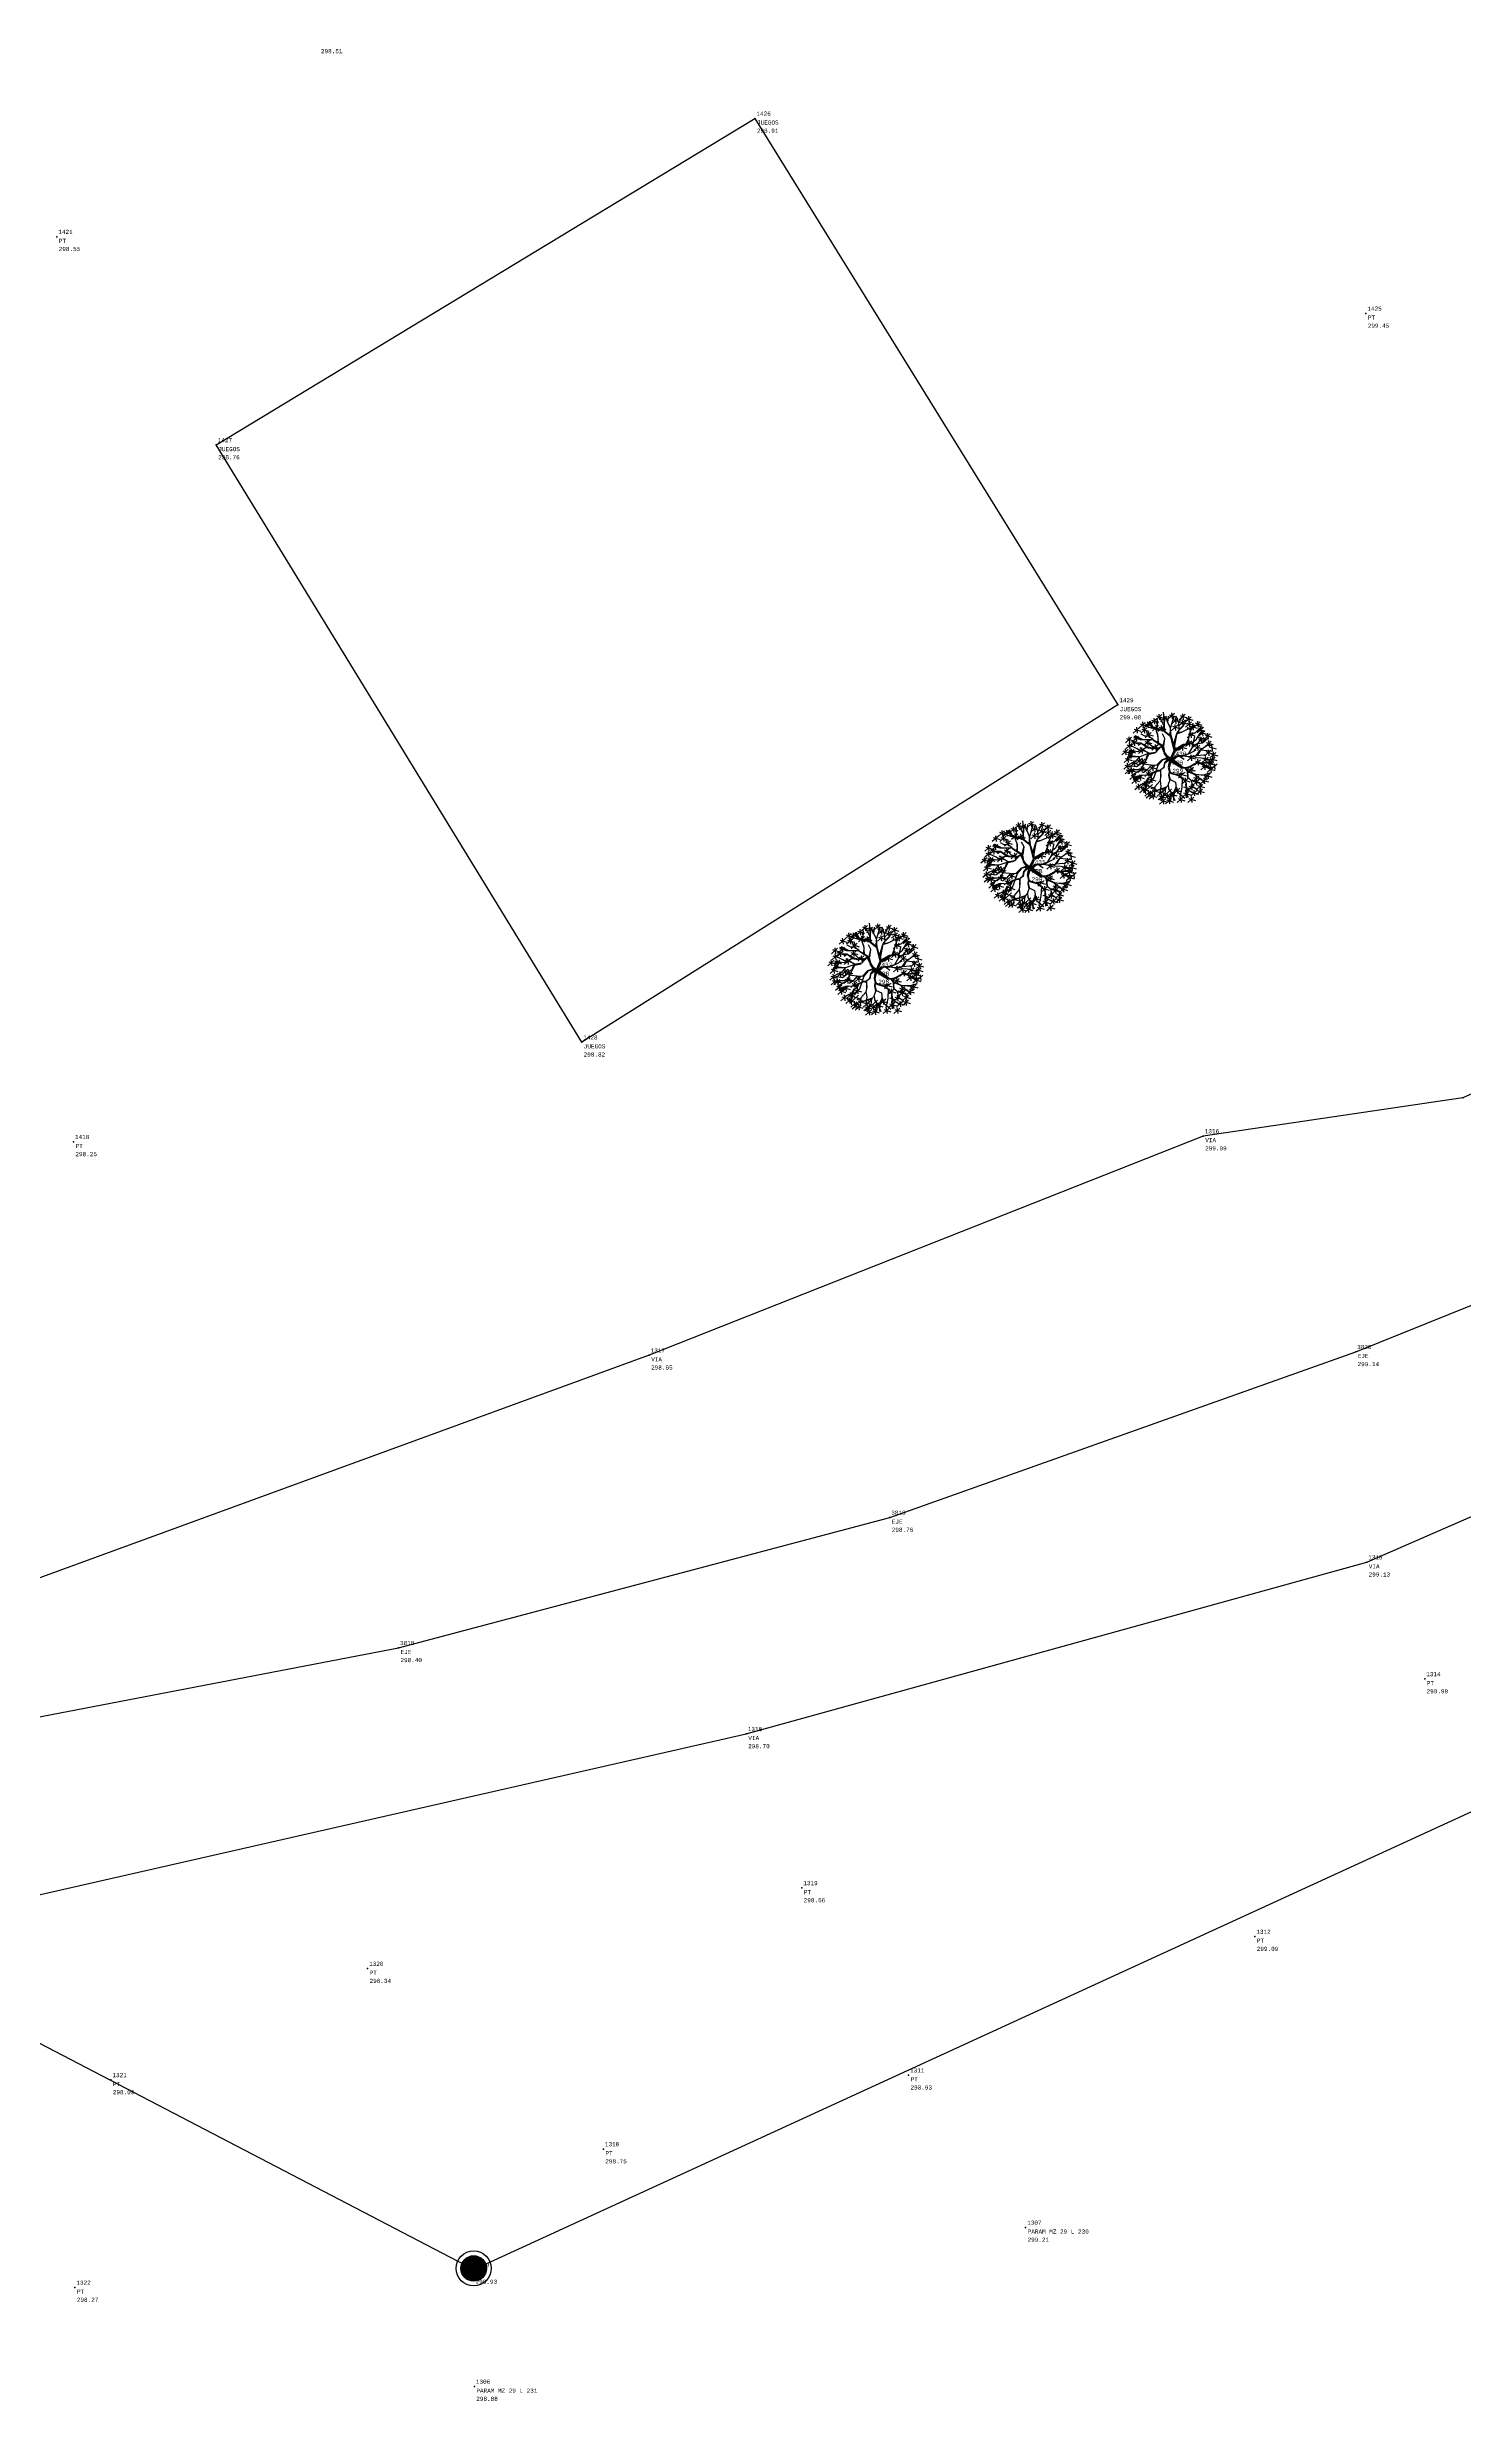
# Model space of a CAD drawing. Header units: metres. Extents: x 5050628 to 5051715, y 2427226 to 2427693.
# Drawn here: x 5051213.5 to 5051230.58, y 2427318.3 to 2427346.67 of the extents above; entities that cross this region are included whole.
import ezdxf
from ezdxf.enums import TextEntityAlignment as Align

# ---------------------------------------------------------------- set-up
doc = ezdxf.new("R2010")
doc.units = ezdxf.units.M
for name, color, linetype in [('1. Eje Vía', 7, 'Continuous'), ('ARBOLES', 3, 'Continuous'), ('CVL_PUNTO', 2, 'Continuous'), ('CVL_PUNTO_COR', 2, 'Continuous'), ('CVL_PUNTO_NUM', 2, 'Continuous'), ('Juegos', 10, 'Continuous'), ('POSTE', 2, 'Continuous'), ('Red Baja Tension', 30, 'Continuous'), ('Vía', 40, 'Continuous')]:
    doc.layers.add(name, color=color, linetype=linetype)
doc.layers.add('Poste Baja tension', color=30, linetype='Continuous', lineweight=100)
doc.styles.add('MONOTXT4', font='monotxt4.shx')

# ---------------------------------------------------------------- blocks, each defined once
blk = doc.blocks.new('ar-2')
at = {"layer": 'ARBOLES'}
for p, q in [((28.994, 112.147), (28.788, 111.964)), ((28.899, 112.164), (28.922, 111.964)), ((29.159, 112.15), (28.953, 111.966)), ((29.064, 112.167), (29.087, 111.966)), ((29.381, 112.272), (29.175, 112.089)), ((29.208, 112.227), (29.442, 112.155)), ((29.286, 112.289), (29.309, 112.089)), ((29.552, 112.413), (29.346, 112.23)), ((29.401, 112.088), (29.364, 112.162)), ((29.379, 112.368), (29.613, 112.296)), ((29.457, 112.43), (29.48, 112.23)), ((29.716, 112.36), (29.509, 112.177)), ((29.543, 112.315), (29.776, 112.243)), ((29.603, 112.491), (29.626, 112.29)), ((29.982, 112.455), (29.776, 112.272)), ((29.809, 112.411), (30.043, 112.339)), ((29.887, 112.473), (29.91, 112.272)), ((30.099, 112.288), (29.893, 112.105)), ((29.926, 112.243), (30.16, 112.171)), ((30.004, 112.305), (30.027, 112.105)), ((30.344, 112.212), (30.137, 112.029)), ((30.353, 112.423), (30.146, 112.24)), ((30.171, 112.168), (30.404, 112.095)), ((30.18, 112.379), (30.413, 112.306)), ((30.248, 112.23), (30.271, 112.029)), ((30.257, 112.441), (30.28, 112.24)), ((30.555, 112.339), (30.348, 112.155)), ((30.566, 112.171), (30.36, 111.988)), ((30.382, 112.294), (30.615, 112.222)), ((30.393, 112.127), (30.627, 112.054)), ((30.459, 112.356), (30.482, 112.155)), ((30.471, 112.189), (30.494, 111.988)), ((30.86, 112.173), (30.654, 111.99)), ((30.687, 112.129), (30.921, 112.056)), ((30.765, 112.191), (30.788, 111.99)), ((28.528, 111.641), (28.322, 111.457)), ((28.536, 111.431), (28.33, 111.248)), ((28.355, 111.596), (28.589, 111.524)), ((28.363, 111.387), (28.597, 111.315)), ((28.433, 111.658), (28.456, 111.457)), ((28.441, 111.449), (28.464, 111.248)), ((28.703, 111.533), (28.497, 111.35)), ((28.68, 111.44), (28.53, 111.502)), ((28.764, 111.682), (28.558, 111.499)), ((28.786, 111.965), (28.579, 111.782)), ((28.608, 111.55), (28.631, 111.35)), ((28.613, 111.92), (28.846, 111.848)), ((28.669, 111.7), (28.692, 111.499)), ((28.69, 111.982), (28.714, 111.782)), ((28.821, 112.102), (29.055, 112.03)), ((29.043, 111.964), (28.837, 111.781)), ((28.87, 111.919), (29.104, 111.847)), ((29.153, 111.542), (28.947, 111.359)), ((28.948, 111.981), (28.971, 111.781)), ((29.24, 111.943), (28.972, 112.031)), ((28.98, 111.498), (29.214, 111.426)), ((28.986, 112.105), (29.22, 112.033)), ((29.198, 111.809), (28.992, 111.626)), ((29.025, 111.764), (29.259, 111.692)), ((29.058, 111.56), (29.081, 111.359)), ((29.29, 111.272), (29.084, 111.452)), ((29.103, 111.827), (29.126, 111.626)), ((29.426, 111.381), (29.22, 111.198)), ((29.442, 112.04), (29.235, 111.857)), ((29.253, 111.336), (29.486, 111.264)), ((29.269, 111.995), (29.502, 111.923)), ((29.331, 111.398), (29.354, 111.198)), ((29.632, 112.027), (29.426, 111.844)), ((29.459, 111.982), (29.692, 111.91)), ((29.537, 112.044), (29.56, 111.844)), ((30.096, 112.061), (29.889, 111.878)), ((29.923, 112.016), (30.156, 111.944)), ((30, 112.078), (30.023, 111.878)), ((30.16, 111.33), (30.393, 111.258)), ((30.237, 111.392), (30.26, 111.192)), ((30.572, 111.509), (30.366, 111.326)), ((30.399, 111.465), (30.632, 111.392)), ((30.434, 111.919), (30.446, 112)), ((30.449, 111.764), (30.683, 111.692)), ((30.477, 111.527), (30.5, 111.326)), ((30.694, 112.066), (30.488, 111.883)), ((30.521, 112.021), (30.755, 111.949)), ((30.527, 111.827), (30.55, 111.626)), ((30.599, 112.083), (30.622, 111.883)), ((30.603, 111.328), (30.677, 111.671)), ((30.85, 111.375), (30.644, 111.192)), ((30.677, 111.33), (30.911, 111.258)), ((30.743, 112.051), (30.977, 111.979)), ((30.755, 111.392), (30.778, 111.192)), ((30.963, 111.971), (30.756, 111.788)), ((30.79, 111.926), (31.023, 111.854)), ((30.808, 111.591), (31.042, 111.519)), ((31.017, 111.865), (30.81, 111.682)), ((30.844, 111.82), (31.077, 111.748)), ((30.857, 111.782), (30.956, 111.857)), ((30.867, 111.988), (30.89, 111.788)), ((30.921, 111.882), (30.945, 111.682)), ((31.2, 111.764), (30.994, 111.581)), ((31.027, 111.72), (31.261, 111.648)), ((31.239, 111.509), (31.033, 111.326)), ((31.066, 111.465), (31.3, 111.392)), ((31.094, 111.372), (31.231, 111.378)), ((31.105, 111.782), (31.128, 111.581)), ((31.144, 111.527), (31.167, 111.326)), ((31.164, 111.32), (31.398, 111.248)), ((31.242, 111.382), (31.265, 111.182)), ((28.4, 111.227), (28.194, 111.044)), ((28.227, 111.182), (28.46, 111.11)), ((28.468, 110.742), (28.262, 110.559)), ((28.48, 110.97), (28.274, 110.787)), ((28.295, 110.697), (28.529, 110.625)), ((28.305, 111.244), (28.328, 111.044)), ((28.307, 110.925), (28.541, 110.853)), ((28.513, 110.584), (28.307, 110.401)), ((28.34, 110.539), (28.574, 110.467)), ((28.569, 111.108), (28.363, 110.925)), ((28.373, 110.759), (28.396, 110.559)), ((28.385, 110.987), (28.408, 110.787)), ((28.603, 111.231), (28.396, 111.048)), ((28.608, 110.578), (28.402, 110.395)), ((28.418, 110.601), (28.441, 110.401)), ((28.43, 111.186), (28.663, 111.114)), ((28.435, 110.533), (28.669, 110.461)), ((28.474, 111.126), (28.497, 110.925)), ((28.699, 110.836), (28.493, 110.653)), ((28.507, 111.248), (28.53, 111.048)), ((28.513, 110.595), (28.536, 110.395)), ((28.526, 110.791), (28.759, 110.719)), ((28.604, 110.853), (28.627, 110.653)), ((28.875, 110.925), (28.669, 110.742)), ((28.702, 110.88), (28.936, 110.808)), ((28.953, 110.629), (28.747, 110.446)), ((28.964, 111.276), (28.758, 111.092)), ((28.98, 110.902), (28.774, 110.719)), ((28.78, 110.942), (28.803, 110.742)), ((28.78, 110.585), (29.013, 110.513)), ((28.807, 110.857), (29.041, 110.785)), ((28.858, 110.647), (28.881, 110.446)), ((28.869, 111.293), (28.892, 111.092)), ((28.885, 110.919), (28.908, 110.719)), ((29.32, 110.686), (29.114, 110.503)), ((29.147, 110.641), (29.381, 110.569)), ((29.225, 110.703), (29.248, 110.503)), ((30.627, 110.614), (30.421, 110.43)), ((30.638, 111.025), (30.432, 110.841)), ((30.454, 110.569), (30.687, 110.497)), ((30.465, 110.98), (30.699, 110.908)), ((30.532, 110.631), (30.555, 110.43)), ((30.543, 111.042), (30.566, 110.841)), ((30.868, 110.88), (30.662, 110.697)), ((30.773, 110.897), (30.796, 110.697)), ((31.089, 110.713), (30.883, 110.53)), ((30.916, 110.668), (31.15, 110.596)), ((31.128, 110.97), (30.922, 110.787)), ((30.994, 110.73), (31.017, 110.53)), ((31.222, 111.198), (31.016, 111.015)), ((31.033, 110.987), (31.056, 110.787)), ((31.049, 111.153), (31.283, 111.081)), ((31.276, 110.82), (31.07, 110.637)), ((31.301, 110.632), (31.094, 110.449)), ((31.103, 110.776), (31.336, 110.704)), ((31.127, 111.215), (31.15, 111.015)), ((31.128, 110.587), (31.361, 110.515)), ((31.368, 110.97), (31.162, 110.787)), ((31.181, 110.838), (31.204, 110.637)), ((31.394, 111.125), (31.188, 110.942)), ((31.195, 110.925), (31.428, 110.853)), ((31.205, 110.649), (31.228, 110.449)), ((31.221, 111.081), (31.455, 111.009)), ((31.433, 110.725), (31.227, 110.542)), ((31.273, 110.987), (31.296, 110.787)), ((31.299, 111.143), (31.322, 110.942)), ((31.338, 110.742), (31.361, 110.542)), ((28.669, 110.386), (28.463, 110.203)), ((28.738, 110.254), (28.532, 110.071)), ((28.565, 110.21), (28.798, 110.138)), ((28.574, 110.403), (28.597, 110.203)), ((28.848, 110.035), (28.641, 109.852)), ((28.643, 110.272), (28.666, 110.071)), ((28.675, 109.99), (28.908, 109.918)), ((28.897, 110.351), (28.69, 110.168)), ((28.724, 110.306), (28.957, 110.234)), ((28.752, 110.053), (28.776, 109.852)), ((28.801, 110.368), (28.825, 110.168)), ((29.013, 109.94), (28.807, 109.757)), ((28.84, 109.895), (29.074, 109.823)), ((29.048, 110.123), (28.842, 109.94)), ((28.875, 110.078), (29.109, 110.006)), ((28.918, 109.957), (28.941, 109.757)), ((28.953, 110.14), (28.976, 109.94)), ((28.974, 109.92), (28.997, 109.72)), ((29.183, 110.491), (28.977, 110.308)), ((29.186, 109.821), (28.979, 109.638)), ((29.01, 110.446), (29.243, 110.374)), ((29.235, 109.753), (29.028, 109.57)), ((29.237, 110.04), (29.031, 109.856)), ((29.064, 109.995), (29.297, 109.923)), ((29.088, 110.508), (29.111, 110.308)), ((29.09, 109.838), (29.113, 109.638)), ((29.113, 110.228), (29.346, 110.156)), ((29.331, 109.718), (29.124, 109.535)), ((29.139, 109.77), (29.162, 109.57)), ((29.181, 109.913), (29.414, 109.841)), ((29.23, 109.845), (29.463, 109.773)), ((29.235, 109.735), (29.259, 109.535)), ((29.603, 109.817), (29.397, 109.634)), ((29.508, 109.835), (29.531, 109.634)), ((29.537, 109.712), (29.56, 109.512)), ((29.581, 109.897), (29.605, 109.696)), ((29.887, 109.874), (29.681, 109.691)), ((29.904, 109.773), (29.698, 109.59)), ((29.731, 109.735), (29.754, 109.535)), ((30.01, 109.763), (29.803, 109.579)), ((29.869, 109.753), (29.831, 109.61)), ((29.837, 109.718), (30.07, 109.646)), ((29.914, 109.78), (29.938, 109.579)), ((30.165, 109.907), (29.959, 109.724)), ((29.992, 109.862), (30.226, 109.79)), ((30.328, 110.446), (30.122, 110.263)), ((30.155, 110.402), (30.389, 110.329)), ((30.449, 110.246), (30.243, 110.063)), ((30.471, 109.796), (30.265, 109.613)), ((30.276, 110.201), (30.51, 110.129)), ((30.294, 109.956), (30.527, 109.884)), ((30.298, 109.751), (30.532, 109.679)), ((30.354, 110.263), (30.377, 110.063)), ((30.376, 109.813), (30.399, 109.613)), ((30.65, 110.024), (30.444, 109.841)), ((30.477, 109.979), (30.71, 109.907)), ((30.743, 109.829), (30.537, 109.646)), ((30.555, 110.041), (30.578, 109.841)), ((30.57, 109.784), (30.804, 109.712)), ((30.811, 110.324), (30.605, 110.14)), ((30.811, 110.191), (30.605, 110.008)), ((30.638, 110.279), (30.872, 110.207)), ((30.648, 109.846), (30.671, 109.646)), ((30.716, 110.341), (30.739, 110.14)), ((30.716, 110.208), (30.739, 110.008)), ((30.94, 109.879), (30.733, 109.696)), ((30.944, 110.051), (30.738, 109.868)), ((30.767, 109.835), (31, 109.763)), ((30.771, 110.006), (31.004, 109.934)), ((30.844, 109.897), (30.867, 109.696)), ((30.849, 110.068), (30.872, 109.868)), ((31.078, 110.24), (30.872, 110.057)), ((30.883, 110.226), (31.007, 110.065)), ((30.905, 110.195), (31.138, 110.123)), ((30.983, 110.257), (31.006, 110.057)), ((31.2, 110.407), (30.994, 110.224)), ((31.105, 110.425), (31.128, 110.224)), ((29.158, 109.673), (29.391, 109.601)), ((29.459, 109.65), (29.692, 109.578)), ((29.684, 109.547), (29.478, 109.364)), ((29.511, 109.502), (29.745, 109.43)), ((29.514, 109.523), (29.632, 109.679)), ((29.589, 109.564), (29.612, 109.364)), ((29.654, 109.673), (29.887, 109.601)), ((29.887, 109.556), (29.681, 109.373)), ((29.714, 109.512), (29.948, 109.44)), ((29.792, 109.574), (29.815, 109.373)), ((29.831, 109.61), (29.85, 109.479)), ((30.282, 109.601), (30.076, 109.418)), ((30.109, 109.556), (30.343, 109.484)), ((30.167, 109.616), (30.211, 109.523)), ((30.187, 109.618), (30.21, 109.418)), ((30.645, 109.605), (30.439, 109.422)), ((30.472, 109.561), (30.706, 109.489)), ((30.55, 109.623), (30.573, 109.422))]:
    blk.add_line(p, q, dxfattribs=at)
at = {"layer": 'ARBOLES', "color": 27}
for p, q in [((29.245, 111.956), (29.091, 112.149)), ((29.115, 112.149), (29.24, 111.988)), ((29.24, 111.988), (29.14, 112.174)), ((29.277, 111.969), (29.158, 112.187)), ((29.37, 111.844), (29.414, 112.149)), ((29.414, 112.149), (29.395, 112.287)), ((29.638, 112.025), (29.5, 112.311)), ((29.638, 112.218), (29.619, 112.342)), ((29.62, 112.377), (29.643, 112.177)), ((29.638, 112.342), (29.65, 112.224)), ((29.644, 112.043), (29.638, 112.218)), ((29.644, 111.993), (29.662, 112.348)), ((29.756, 112.137), (29.688, 112.342)), ((29.762, 112.143), (29.787, 112.361)), ((29.849, 111.956), (29.762, 112.143)), ((29.855, 111.956), (29.974, 112.361)), ((30.129, 112.131), (30.048, 112.355)), ((30.142, 111.882), (30.129, 112.131)), ((30.136, 112.137), (30.229, 112.305)), ((30.297, 112.031), (30.396, 112.249)), ((30.595, 111.956), (30.621, 112.125)), ((28.711, 111.253), (28.481, 111.359)), ((28.53, 111.488), (28.763, 111.416)), ((28.591, 111.638), (28.825, 111.565)), ((28.853, 111.558), (28.611, 111.664)), ((28.853, 111.564), (28.636, 111.67)), ((28.897, 111.564), (28.654, 111.695)), ((28.853, 111.44), (28.68, 111.44)), ((28.848, 111.434), (28.755, 111.366)), ((28.978, 111.677), (28.853, 111.744)), ((29.245, 111.558), (28.853, 111.558)), ((29.091, 111.303), (28.853, 111.44)), ((29.041, 111.297), (28.854, 111.434)), ((29.041, 111.839), (28.91, 111.982)), ((29.091, 111.677), (28.978, 111.677)), ((29.102, 111.683), (29.041, 111.839)), ((29.258, 111.564), (29.102, 111.683)), ((29.383, 111.888), (29.245, 111.956)), ((29.494, 111.409), (29.245, 111.558)), ((29.563, 111.334), (29.271, 111.534)), ((29.383, 111.9), (29.277, 111.969)), ((29.346, 112.057), (29.369, 111.857)), ((29.42, 111.733), (29.37, 111.844)), ((29.37, 111.844), (29.42, 111.683)), ((29.494, 111.894), (29.383, 111.9)), ((29.588, 111.876), (29.383, 111.888)), ((29.42, 111.683), (29.414, 111.471)), ((29.439, 111.458), (29.42, 111.733)), ((29.544, 111.334), (29.457, 111.285)), ((29.619, 111.888), (29.494, 111.894)), ((29.619, 111.328), (29.494, 111.409)), ((29.595, 111.266), (29.563, 111.334)), ((29.662, 111.601), (29.576, 111.757)), ((29.862, 111.657), (29.588, 111.876)), ((29.6, 111.352), (29.656, 111.595)), ((29.644, 111.11), (29.6, 111.322)), ((29.619, 111.888), (29.644, 112.043)), ((29.656, 111.129), (29.619, 111.328)), ((29.625, 111.346), (29.662, 111.601)), ((29.638, 111.906), (29.644, 111.863)), ((29.669, 111.832), (29.644, 111.993)), ((29.881, 111.664), (29.669, 111.832)), ((29.837, 111.701), (29.855, 111.95)), ((29.874, 111.677), (29.849, 111.956)), ((29.98, 111.197), (29.862, 111.657)), ((29.967, 111.378), (29.881, 111.664)), ((29.961, 111.421), (30.067, 111.77)), ((29.998, 111.352), (29.967, 111.378)), ((30.004, 111.179), (29.974, 111.346)), ((29.98, 111.384), (30.017, 111.534)), ((29.998, 111.365), (30.08, 111.794)), ((30.017, 111.179), (29.998, 111.352)), ((30.017, 111.246), (30.297, 111.409)), ((30.03, 111.209), (30.253, 111.359)), ((30.036, 111.179), (30.309, 111.396)), ((30.08, 111.794), (30.142, 111.882)), ((30.086, 111.776), (30.223, 111.82)), ((30.104, 111.813), (30.229, 111.826)), ((30.333, 111.375), (30.126, 111.192)), ((30.142, 111.919), (30.297, 112.038)), ((30.147, 111.882), (30.297, 112.031)), ((30.223, 111.82), (30.428, 111.913)), ((30.297, 111.409), (30.422, 111.421)), ((30.309, 111.396), (30.471, 111.409)), ((30.385, 111.421), (30.459, 111.59)), ((30.622, 111.809), (30.416, 111.626)), ((30.422, 111.421), (30.446, 111.502)), ((30.428, 111.913), (30.739, 112.056)), ((30.446, 111.502), (30.491, 111.701)), ((30.471, 111.409), (30.565, 111.446)), ((30.472, 111.091), (30.609, 111.322)), ((30.484, 111.714), (30.546, 111.888)), ((30.491, 111.701), (30.701, 111.8)), ((30.502, 111.739), (30.695, 111.794)), ((30.546, 111.888), (30.595, 111.956)), ((30.565, 111.446), (30.739, 111.577)), ((30.609, 111.322), (30.783, 111.434)), ((30.615, 111.366), (30.789, 111.44)), ((30.701, 111.8), (30.857, 111.963)), ((30.739, 111.577), (30.857, 111.782)), ((30.757, 111.863), (30.87, 111.943)), ((30.757, 111.85), (30.882, 111.919)), ((30.981, 111.635), (30.775, 111.452)), ((30.783, 111.648), (31.017, 111.576)), ((30.783, 111.434), (30.939, 111.453)), ((30.789, 111.434), (30.895, 111.621)), ((30.876, 111.216), (31.094, 111.372)), ((30.886, 111.653), (30.909, 111.452)), ((30.939, 111.453), (31.088, 111.652)), ((30.939, 111.453), (31.119, 111.614)), ((28.396, 111.064), (28.63, 110.991)), ((28.406, 110.992), (28.767, 110.98)), ((28.786, 110.98), (28.412, 111.011)), ((28.648, 110.817), (28.418, 110.705)), ((28.637, 111.16), (28.419, 111.135)), ((28.431, 111.16), (28.556, 111.166)), ((28.723, 111.148), (28.437, 111.198)), ((28.699, 110.637), (28.456, 110.675)), ((28.568, 110.525), (28.462, 110.5)), ((28.63, 110.525), (28.475, 110.482)), ((28.755, 110.538), (28.537, 110.532)), ((28.923, 110.563), (28.63, 110.525)), ((28.804, 110.979), (28.648, 110.817)), ((28.848, 110.743), (28.699, 110.637)), ((28.829, 111.166), (28.711, 111.253)), ((28.823, 111.166), (28.723, 111.148)), ((28.791, 111.231), (29.025, 111.159)), ((28.991, 110.793), (28.798, 110.5)), ((29.102, 111.085), (28.804, 110.979)), ((29.116, 111.085), (28.811, 111.284)), ((29.016, 111.278), (28.823, 111.166)), ((28.985, 110.805), (28.848, 110.743)), ((29.284, 110.681), (28.916, 110.724)), ((29.06, 110.538), (28.923, 110.563)), ((29.066, 110.532), (28.923, 110.438)), ((29.072, 111.067), (28.973, 110.799)), ((29.103, 111.06), (28.985, 110.805)), ((28.997, 111.173), (29.14, 111.098)), ((29.246, 111.253), (29.016, 111.278)), ((29.234, 111.272), (29.041, 111.297)), ((29.178, 110.669), (29.06, 110.538)), ((29.277, 111.259), (29.091, 111.303)), ((29.339, 111.129), (29.102, 111.085)), ((29.109, 111.067), (29.327, 111.116)), ((29.408, 110.693), (29.178, 110.669)), ((29.408, 111.26), (29.265, 111.26)), ((29.421, 110.687), (29.271, 110.245)), ((29.457, 111.285), (29.277, 111.259)), ((29.47, 111.285), (29.339, 111.129)), ((29.433, 111.278), (29.339, 111.129)), ((29.545, 110.868), (29.377, 110.693)), ((29.551, 110.861), (29.408, 110.693)), ((29.514, 110.519), (29.414, 110.507)), ((29.433, 110.693), (29.582, 110.868)), ((29.55, 111.309), (29.47, 111.285)), ((29.501, 110.519), (29.52, 110.332)), ((29.613, 110.612), (29.514, 110.525)), ((29.582, 110.575), (29.514, 110.519)), ((29.52, 110.307), (29.526, 110.513)), ((29.738, 110.942), (29.545, 110.868)), ((29.55, 111.309), (29.625, 111.135)), ((29.756, 110.917), (29.551, 110.861)), ((29.626, 110.6), (29.582, 110.575)), ((29.644, 110.774), (29.613, 110.612)), ((29.651, 110.743), (29.626, 110.6)), ((29.763, 110.923), (29.638, 111.098)), ((29.749, 110.967), (29.644, 111.11)), ((29.848, 110.918), (29.651, 110.743)), ((29.756, 110.992), (29.656, 111.129)), ((29.657, 110.768), (29.781, 110.936)), ((29.812, 110.923), (29.657, 110.768)), ((29.855, 110.917), (29.749, 110.967)), ((29.855, 110.917), (29.756, 110.992)), ((29.812, 110.874), (29.769, 110.625)), ((29.848, 110.918), (29.775, 110.612)), ((29.775, 110.612), (29.812, 110.457)), ((29.856, 110.812), (29.8, 110.618)), ((29.8, 110.618), (29.825, 110.469)), ((29.848, 110.918), (29.98, 111.197)), ((29.848, 110.918), (30.004, 111.179)), ((29.848, 110.918), (29.887, 110.811)), ((29.893, 110.954), (29.881, 110.917)), ((29.881, 110.917), (29.905, 110.817)), ((29.887, 110.811), (30.223, 110.599)), ((29.905, 110.817), (29.918, 110.917)), ((29.918, 110.992), (30.017, 111.16)), ((29.918, 110.936), (30.043, 111.017)), ((29.918, 110.917), (29.918, 110.992)), ((29.924, 110.911), (30.018, 110.986)), ((29.93, 110.898), (30.291, 110.618)), ((29.937, 110.805), (29.93, 110.867)), ((29.93, 110.867), (30.21, 110.655)), ((30.204, 110.631), (29.937, 110.805)), ((29.949, 110.886), (30.092, 111.005)), ((30.21, 110.655), (29.967, 110.811)), ((30.018, 110.986), (30.105, 111.017)), ((30.092, 111.005), (30.155, 111.005)), ((30.105, 111.017), (30.298, 111.017)), ((30.155, 111.005), (30.31, 110.892)), ((30.192, 110.986), (30.323, 111.011)), ((30.291, 110.618), (30.204, 110.631)), ((30.223, 110.599), (30.341, 110.593)), ((30.279, 111.017), (30.472, 111.091)), ((30.298, 111.017), (30.422, 110.992)), ((30.309, 110.618), (30.372, 110.618)), ((30.341, 110.593), (30.422, 110.493)), ((30.348, 111.017), (30.478, 111.091)), ((30.372, 110.618), (30.502, 110.649)), ((30.403, 110.581), (30.446, 110.493)), ((30.409, 110.581), (30.534, 110.643)), ((30.422, 110.992), (30.727, 111.017)), ((30.491, 111.091), (30.721, 111.21)), ((30.502, 110.649), (30.739, 110.787)), ((30.528, 110.992), (30.659, 110.986)), ((30.534, 110.643), (30.733, 110.768)), ((30.628, 111.005), (30.721, 110.955)), ((30.695, 110.835), (30.928, 110.763)), ((30.721, 110.955), (30.908, 110.942)), ((30.727, 111.017), (30.876, 111.216)), ((30.733, 110.768), (30.9, 110.737)), ((30.739, 110.787), (30.882, 110.755)), ((30.746, 111.023), (30.976, 111.048)), ((30.777, 111.036), (30.889, 111.229)), ((30.882, 110.755), (31.199, 110.787)), ((30.889, 111.216), (31.275, 111.173)), ((30.9, 110.737), (31.156, 110.631)), ((31.138, 110.612), (30.907, 110.724)), ((30.908, 110.942), (31.293, 110.874)), ((31.181, 110.811), (30.919, 110.761)), ((30.955, 110.925), (31.189, 110.853)), ((30.976, 111.048), (31.063, 111.042)), ((31.249, 110.581), (31.138, 110.612)), ((31.261, 110.599), (31.144, 110.625)), ((31.156, 110.631), (31.274, 110.625)), ((31.298, 110.798), (31.181, 110.811)), ((31.199, 110.787), (31.293, 110.755)), ((31.298, 110.78), (31.224, 110.792)), ((28.496, 110.341), (28.729, 110.269)), ((28.798, 110.5), (28.531, 110.339)), ((28.86, 110.357), (28.58, 110.27)), ((28.705, 110.282), (28.58, 110.257)), ((28.599, 110.233), (28.705, 110.282)), ((28.612, 110.208), (28.842, 110.345)), ((28.991, 110.096), (28.755, 109.984)), ((29.109, 110.339), (28.86, 110.357)), ((29.035, 110.158), (28.96, 109.791)), ((29.091, 110.245), (28.973, 109.766)), ((29.078, 110.251), (28.991, 110.096)), ((29.184, 110.282), (29.078, 110.251)), ((29.286, 110.273), (29.08, 110.09)), ((29.215, 109.772), (29.085, 109.691)), ((29.271, 110.245), (29.103, 110.052)), ((29.228, 110.432), (29.109, 110.339)), ((29.122, 110.332), (29.228, 110.407)), ((29.228, 110.407), (29.165, 110.282)), ((29.253, 110.426), (29.184, 110.282)), ((29.191, 110.29), (29.214, 110.09)), ((29.676, 109.915), (29.215, 109.772)), ((29.414, 110.507), (29.228, 110.432)), ((29.246, 109.784), (29.713, 109.952)), ((29.427, 110.494), (29.253, 110.426)), ((29.321, 109.952), (29.302, 109.679)), ((29.489, 110.152), (29.321, 109.952)), ((29.501, 110.482), (29.427, 110.494)), ((29.677, 109.879), (29.47, 109.696)), ((29.663, 109.729), (29.47, 109.517)), ((29.52, 110.332), (29.489, 110.152)), ((29.52, 109.984), (29.489, 109.753)), ((29.495, 110.164), (29.52, 109.984)), ((29.663, 109.722), (29.539, 109.511)), ((29.682, 109.915), (29.663, 109.729)), ((29.781, 110.027), (29.682, 109.915)), ((29.831, 110.195), (29.775, 110.04)), ((29.775, 110.04), (29.787, 109.884)), ((29.8, 110.45), (29.787, 110.357)), ((29.787, 110.357), (29.819, 110.183)), ((29.787, 109.884), (29.869, 109.753)), ((29.819, 110.432), (29.794, 110.364)), ((29.794, 110.364), (29.837, 110.208)), ((29.812, 110.457), (29.887, 110.413)), ((29.825, 110.469), (29.912, 110.426)), ((29.837, 110.208), (30.018, 110.12)), ((29.875, 109.753), (29.999, 109.492)), ((29.887, 110.413), (30.124, 110.345)), ((29.912, 110.426), (30.092, 110.37)), ((30.024, 109.909), (29.955, 109.76)), ((29.962, 109.747), (29.955, 109.486)), ((30.043, 109.915), (29.962, 109.747)), ((30.018, 110.12), (30.043, 109.915)), ((30.03, 109.965), (30.024, 109.909)), ((30.043, 109.915), (30.099, 109.772)), ((30.285, 110.413), (30.055, 110.382)), ((30.07, 109.924), (30.093, 109.724)), ((30.099, 109.772), (30.335, 109.573)), ((30.124, 110.37), (30.254, 110.264)), ((30.124, 110.345), (30.248, 110.245)), ((30.13, 110.37), (30.285, 110.413)), ((30.235, 109.934), (30.167, 109.616)), ((30.248, 110.245), (30.235, 109.934)), ((30.26, 110.257), (30.379, 110.071)), ((30.366, 110.046), (30.379, 109.853)), ((30.397, 109.585), (30.372, 109.841)), ((30.379, 110.071), (30.397, 109.884)), ((30.379, 109.853), (30.422, 109.592)), ((30.391, 109.884), (30.441, 109.592)), ((30.397, 109.884), (30.652, 109.735)), ((30.416, 110.488), (30.428, 110.282)), ((30.422, 110.493), (30.701, 110.369)), ((30.428, 110.282), (30.546, 110.189)), ((30.453, 110.282), (30.435, 110.482)), ((30.446, 110.493), (30.695, 110.388)), ((30.546, 110.189), (30.615, 109.971)), ((30.565, 110.171), (30.814, 110.102)), ((30.578, 110.189), (30.827, 110.108)), ((30.615, 109.971), (30.771, 109.853)), ((30.638, 110.146), (30.872, 110.074)), ((30.683, 110.364), (30.883, 110.226)), ((30.695, 110.388), (31, 110.35)), ((30.701, 110.369), (31.019, 110.376)), ((30.827, 110.108), (30.914, 109.977)), ((31, 110.35), (31.099, 110.195)), ((31.019, 110.376), (31.231, 110.443)), ((31.027, 110.363), (31.261, 110.29)), ((29.302, 109.679), (29.259, 109.616)), ((29.632, 109.695), (29.426, 109.512))]:
    blk.add_line(p, q, dxfattribs=at)
blk = doc.blocks.new('POSTE')
at = {"layer": 'POSTE'}
h = blk.add_hatch(color=30, dxfattribs=at)
edge = h.paths.add_edge_path()
edge.add_arc((992.96, 972.38), 0.558, 0, 360)
at = {"layer": 'POSTE', "color": 30}
for radius in [0.768, 0.558]:
    blk.add_circle((992.96, 972.38, 192.94), radius, dxfattribs=at)
blk = doc.blocks.new('A$Cd4a49434')
at = {"layer": 'POSTE', "xscale": 0.6787685145199105, "yscale": 0.6787685145199105, "zscale": 0.6787685145199105, "rotation": 349.84833}
blk.add_blockref('POSTE', (-779.251, -530.372, 158.248), dxfattribs=at)

msp = doc.modelspace()

# ---------------------------------------------------------------- linework, layer by layer
at = {"layer": '1. Eje Vía', "elevation": 280.286, "flags": 128}
msp.add_lwpolyline([(5051150.408, 2427351.49), (5051156.419, 2427347.745), (5051162.94, 2427344.117), (5051168.499, 2427340.57), (5051174.934, 2427336.582), (5051180.79, 2427333.669), (5051186.752, 2427331.015), (5051193.116, 2427328.719), (5051199.337, 2427326.957), (5051205.345, 2427326.088), (5051211.607, 2427326.197), (5051217.738, 2427327.375), (5051223.659, 2427328.946), (5051229.273, 2427330.943), (5051235.148, 2427333.311), (5051239.975, 2427335.681), (5051248.21, 2427339.517), (5051254.922, 2427342.961), (5051261.415, 2427347.039), (5051266.53, 2427352.767), (5051269.764, 2427359.455), (5051272.559, 2427367.427), (5051273.15, 2427374.881), (5051270.525, 2427382.7)], dxfattribs=at)
at = {"layer": 'CVL_PUNTO', "color": 4}
for p in [(5051222.034, 2427345.811, 299.377), (5051222.034, 2427345.811, 299.377), (5051213.62, 2427344.385, 299.013), (5051213.62, 2427344.385, 299.013), (5051229.396, 2427343.46, 299.917), (5051229.396, 2427343.46, 299.917), (5051215.542, 2427341.874, 299.23), (5051215.542, 2427341.874, 299.23), (5051226.406, 2427338.74, 299.547), (5051226.406, 2427338.74, 299.547), (5051227.041, 2427338.094, 299.71), (5051227.041, 2427338.094, 299.71), (5051225.344, 2427336.787, 299.587), (5051225.344, 2427336.787, 299.587), (5051223.497, 2427335.551, 299.456), (5051223.497, 2427335.551, 299.456), (5051219.946, 2427334.675, 299.284), (5051219.946, 2427334.675, 299.284), (5051230.566, 2427334.005, 299.761), (5051230.566, 2427334.005, 299.761), (5051213.821, 2427333.474, 298.72), (5051213.821, 2427333.474, 298.72), (5051227.436, 2427333.544, 299.557), (5051227.436, 2427333.544, 299.557), (5051220.759, 2427330.902, 299.121), (5051220.759, 2427330.902, 299.121), (5051229.273, 2427330.943, 299.607), (5051229.273, 2427330.943, 299.607), (5051223.659, 2427328.946, 299.226), (5051223.659, 2427328.946, 299.226), (5051229.406, 2427328.407, 299.596), (5051229.406, 2427328.407, 299.596), (5051217.738, 2427327.375, 298.864), (5051217.738, 2427327.375, 298.864), (5051230.105, 2427326.999, 299.457), (5051230.105, 2427326.999, 299.457), (5051221.929, 2427326.337, 299.169), (5051221.929, 2427326.337, 299.169), (5051222.598, 2427324.48, 299.131), (5051222.598, 2427324.48, 299.131), (5051228.058, 2427323.894, 299.556), (5051228.058, 2427323.894, 299.556), (5051217.366, 2427323.508, 298.81), (5051217.366, 2427323.508, 298.81), (5051214.272, 2427322.166, 298.556), (5051214.272, 2427322.166, 298.556), (5051223.885, 2427322.223, 299.397), (5051223.885, 2427322.223, 299.397), (5051220.207, 2427321.333, 299.217), (5051220.207, 2427321.333, 299.217), (5051225.296, 2427320.388, 299.677), (5051225.296, 2427320.388, 299.677), (5051218.644, 2427319.881, 299.394), (5051218.644, 2427319.881, 299.394), (5051213.838, 2427319.664, 298.741), (5051213.838, 2427319.664, 298.741), (5051218.652, 2427318.47, 299.351), (5051218.652, 2427318.47, 299.351)]:
    msp.add_point(p, dxfattribs=at)
at = {"layer": 'Juegos', "elevation": 299.284, "flags": 128}
msp.add_lwpolyline([(5051219.946, 2427334.675), (5051215.542, 2427341.874), (5051222.034, 2427345.811), (5051226.406, 2427338.74), (5051219.946, 2427334.675)], dxfattribs=at)
at = {"layer": 'Red Baja Tension', "elevation": 299.394, "flags": 128}
msp.add_lwpolyline([(5051102.956, 2427380.625), (5051129.109, 2427368.104), (5051155.238, 2427352.931), (5051218.644, 2427319.881), (5051246.034, 2427332.453)], dxfattribs=at)
at = {"layer": 'Vía'}
for points in [[(5051153.307, 2427348.436, 293.911), (5051160.669, 2427344.014, 294.268), (5051165.468, 2427341.089, 294.73), (5051173.648, 2427335.883, 295.371), (5051182.905, 2427331.507, 296.031), (5051194.853, 2427326.797, 296.997), (5051204.69, 2427324.57, 297.925), (5051212.397, 2427324.17, 298.554), (5051221.929, 2427326.337, 299.169), (5051229.406, 2427328.407, 299.596), (5051231.967, 2427329.526, 299.74), (5051240.945, 2427333.813, 300.343), (5051249.301, 2427338.083, 300.976), (5051258.468, 2427342.155, 301.544), (5051265.79, 2427347.567, 301.994), (5051269.973, 2427355.805, 302.504), (5051273.952, 2427362.912, 303.184), (5051274.767, 2427373.149, 303.854), (5051274.2, 2427378.187, 304.293), (5051274.279, 2427379.999, 304.413)], [(5051270.288, 2427378.499, 304.308), (5051270.619, 2427376.967, 304.094), (5051271.402, 2427373.219, 303.752), (5051269.827, 2427364.94, 303.132), (5051266.922, 2427357.62, 302.548), (5051263.041, 2427351.311, 302.166), (5051255.635, 2427346.438, 301.756), (5051247.494, 2427342.25, 301.219), (5051238.577, 2427337.593, 300.607), (5051230.566, 2427334.005, 299.761), (5051227.436, 2427333.544, 299.557), (5051220.759, 2427330.902, 299.121), (5051211.773, 2427327.62, 298.518), (5051205.06, 2427327.615, 297.912), (5051195.859, 2427329.965, 297.066), (5051184.501, 2427334.268, 295.988), (5051175.42, 2427338.686, 295.284), (5051167.328, 2427343.989, 294.802), (5051162.671, 2427346.669, 294.521), (5051154.726, 2427351.039, 294.059)]]:
    msp.add_polyline3d(points, dxfattribs=at)

# ---------------------------------------------------------------- block references
at = {"layer": 'ARBOLES', "lineweight": 0, "xscale": 0.3543167345633265, "yscale": 0.3543167345633265, "zscale": 0.3543167345633265}
for p in [(5051216.465, 2427298.794, 299.71), (5051214.768, 2427297.487, 299.587), (5051212.921, 2427296.251, 299.456)]:
    msp.add_blockref('ar-2', p, dxfattribs=at)
at = {"layer": 'Poste Baja tension', "xscale": 0.4053535161564476, "yscale": 0.4053535161564476, "zscale": 0.4053535161564476, "rotation": 359.587882972625}
msp.add_blockref('A$Cd4a49434', (5051218.432, 2427319.683, 183.374), dxfattribs=at)

# ---------------------------------------------------------------- texts
at = {"layer": 'CVL_PUNTO_COR', "color": 4, "style": 'MONOTXT4'}
for s, p in [('298.51', (5051216.803, 2427346.646, 298.981)), ('298.91', (5051222.057, 2427345.688, 299.377)), ('298.55', (5051213.643, 2427344.262, 299.013)), ('299.45', (5051229.419, 2427343.337, 299.917)), ('298.76', (5051215.565, 2427341.751, 299.23)), ('299.08', (5051226.429, 2427338.617, 299.547)), ('299.24', (5051227.064, 2427337.971, 299.71)), ('299.12', (5051225.367, 2427336.664, 299.587)), ('298.99', (5051223.52, 2427335.428, 299.456)), ('298.82', (5051219.969, 2427334.552, 299.284)), ('298.25', (5051213.844, 2427333.351, 298.72)), ('299.09', (5051227.459, 2427333.421, 299.557)), ('298.65', (5051220.782, 2427330.779, 299.121)), ('299.14', (5051229.296, 2427330.82, 299.607)), ('298.76', (5051223.682, 2427328.823, 299.226)), ('299.13', (5051229.429, 2427328.284, 299.596)), ('298.40', (5051217.761, 2427327.252, 298.864)), ('298.99', (5051230.128, 2427326.876, 299.457)), ('298.70', (5051221.952, 2427326.214, 299.169)), ('298.66', (5051222.621, 2427324.357, 299.131)), ('299.09', (5051228.081, 2427323.771, 299.556)), ('298.34', (5051217.389, 2427323.385, 298.81)), ('298.09', (5051214.295, 2427322.043, 298.556)), ('298.93', (5051223.908, 2427322.1, 299.397)), ('298.75', (5051220.23, 2427321.21, 299.217)), ('299.21', (5051225.319, 2427320.265, 299.677)), ('298.93', (5051218.667, 2427319.758, 299.394)), ('298.27', (5051213.861, 2427319.541, 298.741)), ('298.88', (5051218.675, 2427318.347, 299.351))]:
    msp.add_text(s, height=0.05, dxfattribs=at).set_placement(p, align=Align.TOP_LEFT)
at = {"layer": 'CVL_PUNTO_NUM', "color": 4, "style": 'MONOTXT4'}
for s, p in [('1426', (5051222.052, 2427345.829, 299.377)), ('1421', (5051213.638, 2427344.403, 299.013)), ('1425', (5051229.414, 2427343.478, 299.917)), ('1427', (5051215.56, 2427341.892, 299.23)), ('1429', (5051226.424, 2427338.758, 299.547)), ('1430', (5051227.059, 2427338.112, 299.71)), ('1431', (5051225.362, 2427336.805, 299.587)), ('1432', (5051223.515, 2427335.569, 299.456)), ('1428', (5051219.964, 2427334.693, 299.284)), ('1316', (5051227.454, 2427333.562, 299.557)), ('1418', (5051213.839, 2427333.492, 298.72)), ('3820', (5051229.291, 2427330.961, 299.607)), ('1317', (5051220.777, 2427330.92, 299.121)), ('3819', (5051223.677, 2427328.964, 299.226)), ('1315', (5051229.424, 2427328.425, 299.596)), ('3818', (5051217.756, 2427327.393, 298.864)), ('1314', (5051230.123, 2427327.017, 299.457)), ('1318', (5051221.947, 2427326.355, 299.169)), ('1319', (5051222.616, 2427324.498, 299.131)), ('1312', (5051228.076, 2427323.912, 299.556)), ('1320', (5051217.384, 2427323.526, 298.81)), ('1321', (5051214.29, 2427322.184, 298.556)), ('1311', (5051223.903, 2427322.241, 299.397)), ('1310', (5051220.225, 2427321.351, 299.217)), ('1307', (5051225.314, 2427320.406, 299.677)), ('1309', (5051218.662, 2427319.899, 299.394)), ('1322', (5051213.856, 2427319.682, 298.741)), ('1306', (5051218.67, 2427318.488, 299.351))]:
    msp.add_text(s, height=0.05, dxfattribs=at).set_placement(p, align=Align.BOTTOM_LEFT)
for s, p in [('JUEGOS', (5051222.059, 2427345.786, 299.377)), ('PT', (5051213.645, 2427344.36, 299.013)), ('PT', (5051229.421, 2427343.435, 299.917)), ('JUEGOS', (5051215.567, 2427341.849, 299.23)), ('JUEGOS', (5051226.431, 2427338.715, 299.547)), ('ARB', (5051227.066, 2427338.069, 299.71)), ('ARB', (5051225.369, 2427336.762, 299.587)), ('ARB', (5051223.522, 2427335.526, 299.456)), ('JUEGOS', (5051219.971, 2427334.65, 299.284)), ('PT', (5051213.846, 2427333.449, 298.72)), ('VIA', (5051227.461, 2427333.519, 299.557)), ('VIA', (5051220.784, 2427330.877, 299.121)), ('EJE', (5051229.298, 2427330.918, 299.607)), ('EJE', (5051223.684, 2427328.921, 299.226)), ('VIA', (5051229.431, 2427328.382, 299.596)), ('EJE', (5051217.763, 2427327.35, 298.864)), ('PT', (5051230.13, 2427326.974, 299.457)), ('VIA', (5051221.954, 2427326.312, 299.169)), ('PT', (5051222.623, 2427324.455, 299.131)), ('PT', (5051228.083, 2427323.869, 299.556)), ('PT', (5051217.391, 2427323.483, 298.81)), ('PT', (5051214.297, 2427322.141, 298.556)), ('PT', (5051223.91, 2427322.198, 299.397)), ('PT', (5051220.232, 2427321.308, 299.217)), ('PARAM MZ 29 L 230', (5051225.321, 2427320.363, 299.677)), ('PBT', (5051218.669, 2427319.856, 299.394)), ('PT', (5051213.863, 2427319.639, 298.741)), ('PARAM MZ 29 L 231', (5051218.677, 2427318.445, 299.351))]:
    msp.add_text(s, height=0.05, dxfattribs=at).set_placement(p, align=Align.TOP_LEFT)

doc.saveas('drawing.dxf')
